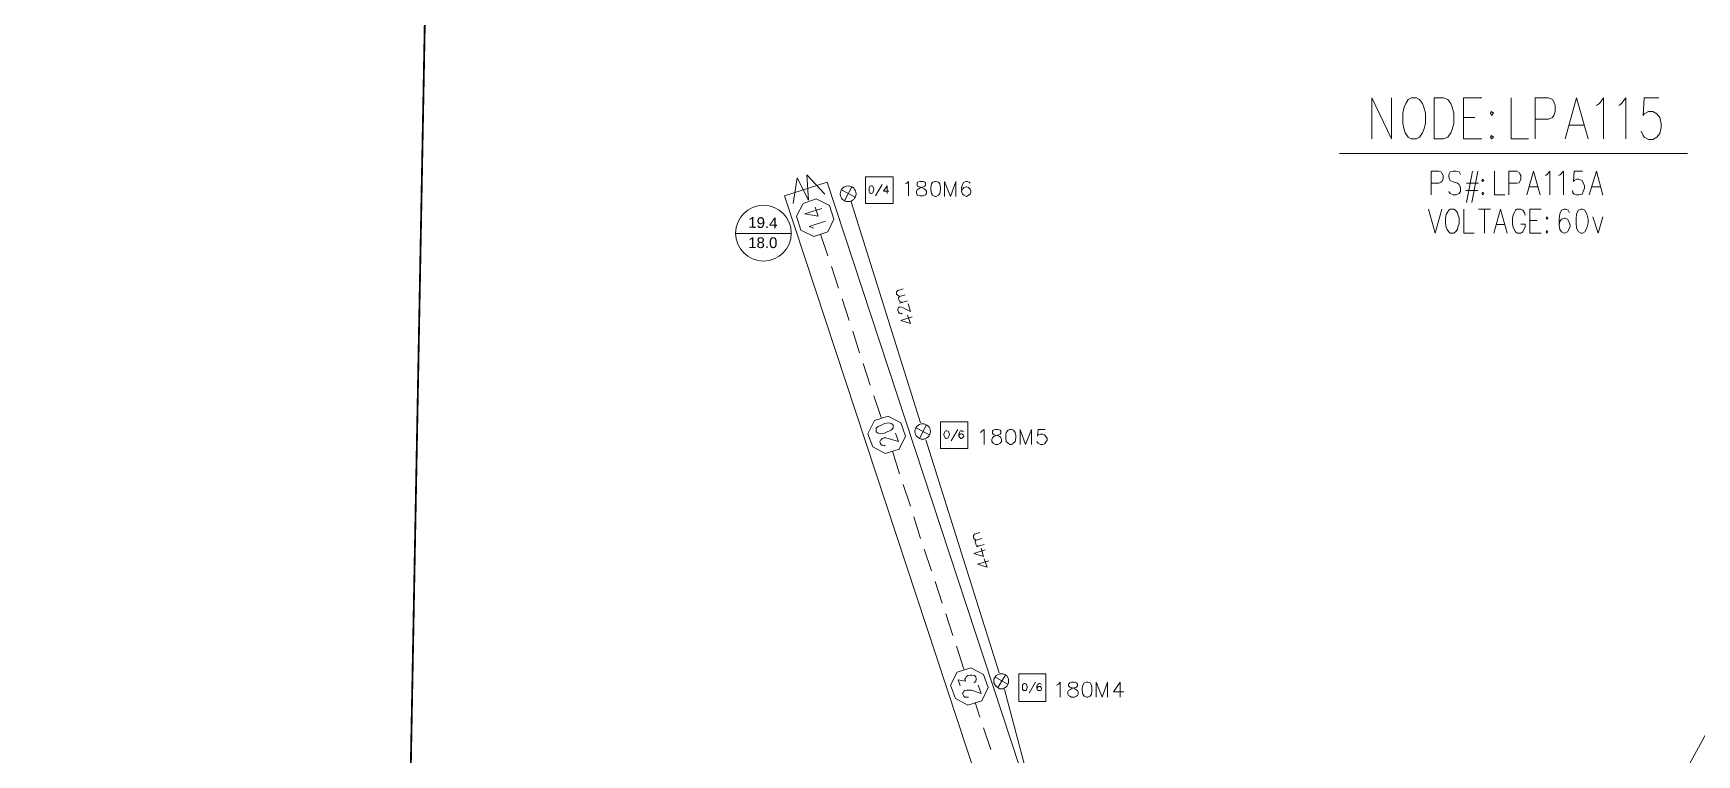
# Model space of a CAD drawing. Header units: millimetres. Extents: x 407 to 980, y 41 to 939.
# Drawn here: x 419.5 to 694.1, y 483.9 to 603 of the extents above; entities that cross this region are included whole.
import ezdxf

# ---------------------------------------------------------------- set-up
doc = ezdxf.new("R2010")
doc.units = ezdxf.units.MM
for name, color, linetype in [('PDF_Level 21', 1, 'Continuous'), ('PDF_Level 22', 1, 'Continuous'), ('PDF_SKY-Lipa$0$POLE NUMBER', 5, 'Continuous'), ('PDF_SKY-Lipa$0$RICKLEE_HOUSECOUNT', 3, 'Continuous'), ('PDF_Text', 7, 'Continuous')]:
    doc.layers.add(name, color=color, linetype=linetype)
for name, color, linetype, true_color in [('PDF_RICKLEE_COAXCABLE', 32, 'Continuous', 0xdd6e00), ('PDF_RICKLEE_ENDOFTAPOFFBLOCK', 132, 'Continuous', 0x00dddd), ('PDF_RICKLEE_NODEBOUNDARY', 92, 'Continuous', 0x00b800), ('PDF_RICKLEE_NODEDETAILS', 92, 'Continuous', 0x00b800), ('PDF_SKY-Lipa$0$RICKLEE_POLEPED', 8, 'Continuous', 0x767676), ('PDF_SKY-Lipa$0$RICKLEE_ROAD', 251, 'Continuous', 0x636466), ('PDF_SKY-Lipa$0$RICKLEE_STRAND', 8, 'Continuous', 0x767676), ('PDF_SKY-Lipa$0$RICKLEE_STRANDDISTANCE', 8, 'Continuous', 0x767676)]:
    doc.layers.add(name, color=color, linetype=linetype, true_color=true_color)
doc.styles.add('PDF ArialMT', font='arial.ttf')

msp = doc.modelspace()

# ---------------------------------------------------------------- linework, layer by layer
at = {"layer": 'PDF_Level 21', "lineweight": 9}
msp.add_lwpolyline([(544.87, 574.87), (545.56, 579.12), (547.44, 575.46), (547.14, 579.61), (550.11, 576.45)], dxfattribs=at)
at = {"layer": 'PDF_Level 22', "lineweight": 9}
for points in [[(548.72, 575.66), (546.55, 574.87), (545.46, 572.79), (546.15, 570.52), (548.33, 569.43), (550.6, 570.22), (551.59, 572.3), (550.9, 574.57)], [(560.59, 539.76), (558.32, 539.07), (557.23, 536.89), (558.02, 534.71), (560.1, 533.63), (562.37, 534.32), (563.46, 536.49), (562.67, 538.67)], [(558.61, 537.19), (558.91, 536.99), (559.31, 536.89), (560, 536.99), (560.39, 537.19), (561.09, 537.48), (561.38, 537.78), (561.38, 538.18), (561.38, 538.37), (561.09, 538.57), (560.69, 538.67), (560, 538.57), (559.6, 538.37), (558.91, 538.08), (558.61, 537.78), (558.61, 537.38)], [(574.24, 498.22), (571.97, 497.53), (570.88, 495.35), (571.67, 493.18), (573.75, 492.09), (576.02, 492.78), (577.11, 494.96), (576.32, 497.13)]]:
    msp.add_lwpolyline(points, close=True, dxfattribs=at)
for points in [[(549.61, 574.08), (546.84, 573.19), (549.02, 572.79), (548.53, 574.27)], [(548.23, 570.81), (548.03, 570.91), (547.54, 571.11), (550.21, 572)], [(560.1, 535.01), (560, 534.91), (559.7, 535.01), (559.5, 535.01), (559.31, 535.21), (559.21, 535.6), (559.31, 535.8), (559.4, 535.9), (559.6, 536.1), (559.9, 536.2), (560.2, 536.2), (560.59, 536.1), (562.27, 535.6), (561.78, 536.99)], [(572.46, 495.25), (572.16, 496.24), (573.35, 496.04), (573.25, 496.34), (573.35, 496.54), (573.45, 496.74), (573.75, 496.94), (574.04, 497.03), (574.44, 497.03), (574.83, 496.94), (575.03, 496.74), (575.13, 496.44), (575.03, 496.04), (575.03, 495.95), (574.73, 495.75)], [(573.84, 493.37), (573.65, 493.37), (573.35, 493.37), (573.25, 493.37), (573.05, 493.57), (572.86, 493.97), (572.95, 494.17), (573.05, 494.36), (573.25, 494.46), (573.55, 494.56), (573.84, 494.56), (574.34, 494.56), (575.92, 493.97), (575.43, 495.35)]]:
    msp.add_lwpolyline(points, dxfattribs=at)
at = {"layer": 'PDF_RICKLEE_COAXCABLE', "lineweight": 0}
for points in [[(550.6, 566.26), (549.42, 569.82)], [(552.38, 560.92), (551.2, 564.48)], [(554.16, 555.58), (552.98, 559.14)], [(555.84, 550.24), (554.76, 553.8)], [(557.62, 544.9), (556.44, 548.46)], [(559.4, 539.56), (558.22, 543.12)], [(562.47, 530.26), (561.28, 534.02)], [(564.25, 524.92), (563.06, 528.48)], [(565.93, 519.58), (564.84, 523.14)], [(567.71, 514.24), (566.53, 517.8)], [(569.49, 508.9), (568.31, 512.46)], [(571.27, 503.56), (570.09, 507.12)], [(573.05, 498.02), (571.87, 501.78)], [(575.72, 490.11), (574.93, 492.48)], [(577.5, 484.77), (576.32, 488.33)]]:
    msp.add_lwpolyline(points, dxfattribs=at)
at = {"layer": 'PDF_RICKLEE_ENDOFTAPOFFBLOCK', "lineweight": 0}
msp.add_lwpolyline([(535.37, 569.92), (544.57, 569.92)], dxfattribs=at)
msp.add_circle((539.99, 569.99), 4.6, dxfattribs=at)
at = {"layer": 'PDF_RICKLEE_NODEBOUNDARY', "lineweight": 0}
msp.add_lwpolyline([(419.61, 269.91, 0.305, 0.305, 0), (479.64, 368.51, 0.299, 0.299, 0), (484.29, 615.56, 0.271, 0.271, 0), (646.39, 926.25, 0.318, 0.318, 0), (969.34, 812.13, 0.31, 0.31, 0), (596.74, 46.2, 0, 0, 0)], format="xyseb", dxfattribs=at)
at = {"layer": 'PDF_RICKLEE_NODEDETAILS', "lineweight": 13}
for points in [[(643.67, 592.37), (643.67, 585.55), (640.4, 592.37), (640.4, 585.55), (640.4, 592.37), (643.67, 585.55)], [(646.93, 592.37), (646.44, 592.08), (646.04, 591.38), (645.74, 590.79), (645.55, 589.8), (645.55, 588.12), (645.74, 587.13), (645.94, 586.54), (646.44, 585.85), (646.93, 585.55), (647.82, 585.55), (648.31, 585.85), (648.81, 586.54), (649.01, 587.13), (649.3, 588.12), (649.3, 589.8), (649.01, 590.79), (648.81, 591.38), (648.31, 592.08), (647.82, 592.37)], [(646.93, 592.37), (646.44, 592.08), (646.04, 591.38), (645.74, 590.79), (645.55, 589.8), (645.55, 588.12), (645.74, 587.13), (645.94, 586.54), (646.44, 585.85), (646.93, 585.55), (647.82, 585.55), (648.31, 585.85), (648.81, 586.54), (649.01, 587.13), (649.3, 588.12), (649.3, 589.8), (649.01, 590.79), (648.81, 591.38), (648.31, 592.08), (647.82, 592.37)], [(650.69, 585.55), (650.69, 592.37), (652.27, 592.37), (652.96, 592.08), (653.46, 591.38), (653.66, 590.79), (653.95, 589.8), (653.95, 588.12), (653.66, 587.13), (653.46, 586.54), (652.96, 585.85), (652.27, 585.55)], [(650.69, 585.55), (650.69, 592.37), (652.27, 592.37), (652.96, 592.08), (653.46, 591.38), (653.66, 590.79), (653.95, 589.8), (653.95, 588.12), (653.66, 587.13), (653.46, 586.54), (652.96, 585.85), (652.27, 585.55)], [(658.6, 585.55), (655.53, 585.55), (655.53, 592.37), (658.6, 592.37), (655.53, 592.37), (655.53, 585.55)], [(666.31, 585.55), (663.45, 585.55), (663.45, 592.37), (663.45, 585.55)], [(667.4, 588.81), (669.58, 588.81), (670.27, 589.11), (670.47, 589.41), (670.67, 590.1), (670.67, 591.09), (670.47, 591.68), (670.27, 592.08), (669.58, 592.37), (667.4, 592.37), (667.4, 585.55), (667.4, 592.37), (669.58, 592.37), (670.27, 592.08), (670.47, 591.68), (670.67, 591.09), (670.67, 590.1), (670.47, 589.41), (670.27, 589.11), (669.58, 588.81)], [(676.11, 585.55), (674.23, 592.37), (672.35, 585.55), (674.23, 592.37)], [(678.68, 585.55), (678.68, 592.37), (677.98, 591.38), (677.49, 591.09), (677.98, 591.38), (678.68, 592.37)], [(682.34, 585.55), (682.34, 592.37), (681.64, 591.38), (681.25, 591.09), (681.64, 591.38), (682.34, 592.37)], [(684.91, 586.83), (685.2, 586.14), (685.4, 585.85), (686.09, 585.45), (686.79, 585.45), (687.48, 585.85), (687.97, 586.44), (688.17, 587.43), (688.17, 588.12), (687.97, 589.11), (687.48, 589.7), (686.79, 590.1), (686.09, 590.1), (685.4, 589.7), (685.2, 589.41), (685.4, 592.37), (687.78, 592.37), (685.4, 592.37), (685.2, 589.41), (685.4, 589.7), (686.09, 590.1), (686.79, 590.1), (687.48, 589.7), (687.97, 589.11), (688.17, 588.12), (688.17, 587.43), (687.97, 586.44), (687.48, 585.85), (686.79, 585.45), (686.09, 585.45), (685.4, 585.85), (685.2, 586.14)], [(657.41, 589.11), (655.53, 589.11)], [(660.18, 590.1), (659.99, 589.8), (660.18, 589.41), (660.48, 589.8)], [(660.18, 590.1), (659.99, 589.8), (660.18, 589.41), (660.48, 589.8)], [(675.41, 587.82), (673.04, 587.82)], [(660.18, 586.14), (659.99, 585.85), (660.18, 585.55), (660.48, 585.85)], [(660.18, 586.14), (659.99, 585.85), (660.18, 585.55), (660.48, 585.85)], [(658.7, 578.92), (658.6, 578.72), (658.7, 578.53), (658.9, 578.72)], [(658.7, 576.75), (658.6, 576.55), (658.7, 576.35), (658.9, 576.55)], [(653.36, 573.98), (653.16, 573.78), (652.86, 573.38), (652.67, 573.09), (652.57, 572.49), (652.57, 571.6), (652.67, 571.01), (652.86, 570.61), (653.16, 570.22), (653.36, 570.02), (653.95, 570.02), (654.25, 570.22), (654.55, 570.61), (654.64, 571.01), (654.84, 571.6), (654.84, 572.49), (654.64, 573.09), (654.55, 573.38), (654.25, 573.78), (653.95, 573.98)], [(674.92, 573.98), (674.52, 573.78), (674.23, 573.19), (674.13, 572.3), (674.13, 571.7), (674.23, 570.81), (674.52, 570.22), (674.92, 570.02), (675.22, 570.02), (675.61, 570.22), (675.91, 570.81), (676.11, 571.7), (676.11, 572.3), (675.91, 573.19), (675.61, 573.78), (675.22, 573.98)], [(669.38, 572.69), (669.18, 572.49), (669.38, 572.3), (669.48, 572.49)], [(669.38, 570.42), (669.18, 570.22), (669.38, 570.02), (669.48, 570.22)]]:
    msp.add_lwpolyline(points, close=True, dxfattribs=at)
for points in [[(635.06, 583.17), (692.52, 583.17)], [(650.19, 576.35), (650.19, 580.21), (651.48, 580.21), (651.88, 580.11), (651.97, 579.91), (652.17, 579.52), (652.17, 578.92), (651.97, 578.53), (651.88, 578.43), (651.48, 578.23), (650.19, 578.23)], [(655.04, 579.71), (654.84, 580.11), (654.35, 580.21), (653.85, 580.21), (653.36, 580.11), (653.16, 579.71), (653.16, 579.32), (653.26, 578.92), (653.36, 578.72), (653.66, 578.53), (654.55, 578.23), (654.84, 578.03), (654.94, 577.83), (655.04, 577.44), (655.04, 576.85), (654.84, 576.55), (654.35, 576.35), (653.85, 576.35), (653.36, 576.55), (653.16, 576.85)], [(657.02, 580.21), (656.03, 575.07)], [(657.91, 580.21), (656.92, 575.07)], [(660.68, 580.21), (660.68, 576.35), (662.36, 576.35)], [(663.05, 576.35), (663.05, 580.21), (664.34, 580.21), (664.73, 580.01), (664.83, 579.81), (665.03, 579.52), (665.03, 578.92), (664.83, 578.53), (664.73, 578.33), (664.34, 578.23), (663.05, 578.23)], [(666.02, 576.35), (667.11, 580.21), (668.19, 576.35)], [(669.08, 579.52), (669.38, 579.71), (669.78, 580.21), (669.78, 576.35)], [(671.26, 579.52), (671.56, 579.71), (672.05, 580.21), (672.05, 576.35)], [(675.22, 580.21), (673.83, 580.21), (673.73, 578.53), (673.83, 578.72), (674.23, 578.92), (674.62, 578.92), (675.12, 578.72), (675.31, 578.33), (675.51, 577.83), (675.51, 577.44), (675.31, 576.85), (675.12, 576.45), (674.62, 576.35), (674.23, 576.35), (673.83, 576.45), (673.63, 576.65), (673.53, 577.04)], [(676.3, 576.35), (677.49, 580.21), (678.58, 576.25)], [(655.93, 577.04), (657.91, 577.04)], [(656.03, 578.23), (658.01, 578.23)], [(666.41, 577.64), (667.8, 577.64)], [(676.8, 577.64), (678.18, 577.64)], [(649.8, 573.98), (650.89, 570.02), (651.97, 573.98)], [(655.63, 573.98), (655.63, 570.02), (657.31, 570.02)], [(658.01, 573.98), (659.99, 573.98)], [(659, 573.98), (659, 570.02)], [(660.58, 570.02), (661.67, 573.98), (662.75, 570.02)], [(665.72, 572.99), (665.62, 573.38), (665.33, 573.78), (665.03, 573.98), (664.44, 573.98), (664.14, 573.78), (663.94, 573.38), (663.74, 572.99), (663.64, 572.49), (663.64, 571.5), (663.74, 571.01), (663.94, 570.61), (664.14, 570.22), (664.44, 570.02), (665.03, 570.02), (665.33, 570.22), (665.52, 570.61), (665.72, 571.01), (665.72, 571.5), (665.03, 571.5)], [(668.39, 570.02), (666.51, 570.02), (666.51, 573.98), (668.39, 573.98)], [(673.04, 573.38), (672.84, 573.78), (672.45, 573.98), (672.15, 573.98), (671.75, 573.78), (671.46, 573.19), (671.36, 572.3), (671.36, 571.31), (671.46, 570.61), (671.75, 570.22), (672.15, 570.02), (672.25, 570.02), (672.74, 570.22), (672.94, 570.61), (673.14, 571.11), (673.14, 571.31), (672.94, 571.9), (672.74, 572.3), (672.25, 572.49), (672.15, 572.49), (671.75, 572.3), (671.46, 571.9), (671.36, 571.31)], [(660.97, 571.41), (662.36, 571.41)], [(666.51, 572.1), (667.7, 572.1)], [(676.9, 572.69), (677.79, 570.02), (678.58, 572.69)]]:
    msp.add_lwpolyline(points, dxfattribs=at)
at = {"layer": 'PDF_SKY-Lipa$0$POLE NUMBER', "lineweight": 13}
for points in [[(563.36, 578.13), (563.66, 578.23), (563.95, 578.53), (563.95, 576.15)], [(569.89, 576.05), (569.89, 578.53), (570.88, 576.05), (571.77, 578.53), (571.77, 576.05)], [(574.14, 578.23), (573.94, 578.43), (573.65, 578.53), (573.45, 578.53), (573.05, 578.43), (572.86, 578.03), (572.66, 577.54), (572.66, 576.94), (572.86, 576.45), (573.05, 576.25), (573.45, 576.05), (573.55, 576.05), (573.84, 576.25), (574.14, 576.45), (574.24, 576.75), (574.24, 576.94), (574.14, 577.24), (573.84, 577.54), (573.55, 577.64), (573.45, 577.64), (573.05, 577.54), (572.86, 577.24), (572.66, 576.94)], [(575.82, 537.09), (576.02, 537.29), (576.42, 537.58), (576.42, 535.11)], [(582.35, 535.11), (582.35, 537.58), (583.24, 535.11), (584.23, 537.58), (584.23, 535.11)], [(586.5, 537.58), (585.32, 537.58), (585.22, 536.49), (585.32, 536.69), (585.71, 536.79), (586.11, 536.79), (586.4, 536.69), (586.6, 536.4), (586.8, 536.1), (586.8, 535.8), (586.6, 535.51), (586.4, 535.21), (586.11, 535.11), (585.71, 535.11), (585.32, 535.31), (585.22, 535.41), (585.12, 535.6)], [(588.38, 495.35), (588.68, 495.55), (588.98, 495.85), (588.98, 493.37)], [(594.91, 493.37), (594.91, 495.85), (595.9, 493.37), (596.79, 495.85), (596.79, 493.37)], [(598.87, 493.37), (598.87, 495.85), (597.78, 494.26), (599.46, 494.26)]]:
    msp.add_lwpolyline(points, dxfattribs=at)
for points in [[(565.83, 578.53), (565.44, 578.43), (565.34, 578.23), (565.34, 577.93), (565.44, 577.74), (565.73, 577.64), (566.13, 577.54), (566.53, 577.34), (566.72, 577.14), (566.92, 576.94), (566.92, 576.55), (566.72, 576.35), (566.62, 576.25), (566.33, 576.15), (565.83, 576.15), (565.44, 576.25), (565.34, 576.35), (565.24, 576.55), (565.24, 576.94), (565.34, 577.14), (565.64, 577.34), (565.93, 577.54), (566.43, 577.64), (566.62, 577.74), (566.72, 577.93), (566.72, 578.23), (566.62, 578.43), (566.33, 578.53)], [(568.31, 578.53), (567.91, 578.43), (567.71, 578.13), (567.61, 577.54), (567.61, 577.14), (567.71, 576.55), (567.91, 576.25), (568.31, 576.05), (568.5, 576.05), (568.9, 576.25), (569.1, 576.55), (569.2, 577.14), (569.2, 577.54), (569.1, 578.13), (568.9, 578.43), (568.5, 578.53)], [(578.29, 537.58), (577.9, 537.48), (577.8, 537.29), (577.8, 536.99), (577.9, 536.79), (578.1, 536.69), (578.59, 536.59), (578.99, 536.4), (579.18, 536.2), (579.28, 536), (579.28, 535.6), (579.18, 535.41), (579.09, 535.31), (578.69, 535.11), (578.29, 535.11), (577.9, 535.31), (577.8, 535.41), (577.7, 535.6), (577.7, 536), (577.8, 536.2), (578, 536.4), (578.39, 536.59), (578.79, 536.69), (579.09, 536.79), (579.18, 536.99), (579.18, 537.29), (579.09, 537.48), (578.69, 537.58)], [(580.67, 537.58), (580.37, 537.48), (580.07, 537.09), (579.98, 536.59), (579.98, 536.2), (580.07, 535.6), (580.37, 535.31), (580.67, 535.11), (580.96, 535.11), (581.26, 535.31), (581.56, 535.6), (581.66, 536.2), (581.66, 536.59), (581.56, 537.09), (581.26, 537.48), (580.96, 537.58)], [(590.85, 495.85), (590.56, 495.75), (590.36, 495.55), (590.36, 495.25), (590.56, 495.06), (590.76, 494.96), (591.25, 494.86), (591.55, 494.66), (591.84, 494.46), (591.94, 494.26), (591.94, 493.87), (591.84, 493.67), (591.65, 493.57), (591.35, 493.37), (590.85, 493.37), (590.56, 493.57), (590.36, 493.67), (590.26, 493.87), (590.26, 494.26), (590.36, 494.46), (590.66, 494.66), (590.95, 494.86), (591.45, 494.96), (591.65, 495.06), (591.84, 495.25), (591.84, 495.55), (591.65, 495.75), (591.35, 495.85)], [(593.33, 495.85), (592.93, 495.75), (592.73, 495.35), (592.63, 494.86), (592.63, 494.46), (592.73, 493.87), (592.93, 493.57), (593.33, 493.37), (593.53, 493.37), (593.92, 493.57), (594.12, 493.87), (594.22, 494.46), (594.22, 494.86), (594.12, 495.35), (593.92, 495.75), (593.53, 495.85)]]:
    msp.add_lwpolyline(points, close=True, dxfattribs=at)
at = {"layer": 'PDF_SKY-Lipa$0$RICKLEE_HOUSECOUNT', "lineweight": 0}
for points in [[(561.38, 579.32), (561.38, 574.87), (556.83, 574.87), (556.83, 579.32)], [(557.72, 577.83), (557.53, 577.74), (557.43, 577.54), (557.43, 577.24), (557.43, 577.14), (557.43, 576.85), (557.53, 576.65), (557.72, 576.55), (557.82, 576.55), (558.02, 576.65), (558.12, 576.85), (558.22, 577.14), (558.22, 577.24), (558.12, 577.54), (558.02, 577.74), (557.82, 577.83)], [(573.75, 538.87), (573.75, 534.42), (569.2, 534.42), (569.2, 538.87)], [(570.18, 537.38), (569.99, 537.29), (569.89, 537.09), (569.79, 536.79), (569.79, 536.69), (569.89, 536.4), (569.99, 536.2), (570.18, 536.1), (570.28, 536.1), (570.48, 536.2), (570.58, 536.4), (570.68, 536.69), (570.68, 536.79), (570.58, 537.09), (570.48, 537.29), (570.28, 537.38)], [(586.6, 497.23), (586.6, 492.68), (582.15, 492.68), (582.15, 497.23)], [(583.04, 495.65), (582.94, 495.55), (582.75, 495.45), (582.75, 495.15), (582.75, 494.96), (582.75, 494.66), (582.94, 494.46), (583.04, 494.46), (583.14, 494.46), (583.34, 494.46), (583.44, 494.66), (583.54, 494.96), (583.54, 495.15), (583.44, 495.45), (583.34, 495.55), (583.14, 495.65)]]:
    msp.add_lwpolyline(points, close=True, dxfattribs=at)
for points in [[(559.6, 578.03), (558.51, 576.15)], [(560.39, 576.55), (560.39, 577.83), (559.8, 576.94), (560.69, 576.94)], [(572.06, 537.58), (570.98, 535.7)], [(572.95, 537.19), (572.86, 537.29), (572.76, 537.38), (572.56, 537.38), (572.46, 537.29), (572.36, 537.09), (572.26, 536.79), (572.26, 536.49), (572.36, 536.3), (572.46, 536.2), (572.56, 536.1), (572.66, 536.1), (572.86, 536.2), (572.95, 536.3), (573.05, 536.49), (572.95, 536.69), (572.86, 536.79), (572.66, 536.89), (572.56, 536.89), (572.46, 536.79), (572.36, 536.69), (572.26, 536.49)], [(584.92, 495.85), (583.83, 494.07)], [(585.81, 495.45), (585.81, 495.55), (585.61, 495.65), (585.51, 495.65), (585.32, 495.55), (585.22, 495.45), (585.12, 495.15), (585.12, 494.86), (585.22, 494.56), (585.32, 494.46), (585.51, 494.46), (585.71, 494.46), (585.81, 494.56), (585.91, 494.76), (585.91, 494.86), (585.81, 494.96), (585.71, 495.15), (585.51, 495.15), (585.32, 495.15), (585.22, 494.96), (585.12, 494.86)]]:
    msp.add_lwpolyline(points, dxfattribs=at)
at = {"layer": 'PDF_SKY-Lipa$0$RICKLEE_POLEPED', "lineweight": 0}
for points in [[(555.15, 575.96), (552.88, 577.14)], [(554.56, 577.64), (553.37, 575.36)], [(566.92, 538.37), (565.73, 536.1)], [(567.42, 536.69), (565.14, 537.88)], [(579.98, 497.13), (578.69, 494.96)], [(580.37, 495.45), (578.2, 496.74)]]:
    msp.add_lwpolyline(points, dxfattribs=at)
msp.add_lwpolyline([(578.99, 497.23), (578.39, 496.94), (578, 496.34), (578, 495.75), (578.39, 495.15), (578.99, 494.76), (579.58, 494.76), (580.17, 495.15), (580.47, 495.75), (580.47, 496.34), (580.17, 496.94), (579.58, 497.23)], close=True, dxfattribs=at)
for centre, radius in [((553.97, 576.5), 1.3), ((566.27, 537.25), 1.27)]:
    msp.add_circle(centre, radius, dxfattribs=at)
at = {"layer": 'PDF_SKY-Lipa$0$RICKLEE_ROAD', "lineweight": 0}
for points in [[(681.54, 461.73), (703.8, 502.28), (840.87, 939.11)], [(586.6, 468.75), (550.5, 578.43), (543.48, 576.15), (582.05, 459.16)]]:
    msp.add_lwpolyline(points, dxfattribs=at)
at = {"layer": 'PDF_SKY-Lipa$0$RICKLEE_STRAND', "lineweight": 0}
for points in [[(565.93, 538.67), (554.46, 575.16)], [(578.89, 497.43), (566.82, 535.9)], [(589.37, 458.56), (579.78, 494.66)]]:
    msp.add_lwpolyline(points, dxfattribs=at)
at = {"layer": 'PDF_SKY-Lipa$0$RICKLEE_STRANDDISTANCE', "lineweight": 0}
for points in [[(562.47, 559.54), (562.17, 559.74), (561.98, 559.93), (561.98, 560.13), (561.98, 560.33), (562.17, 560.53), (563.06, 560.82)], [(562.87, 556.77), (562.77, 556.67), (562.57, 556.77), (562.37, 556.77), (562.27, 556.97), (562.17, 557.26), (562.17, 557.46), (562.27, 557.66), (562.37, 557.76), (562.57, 557.86), (562.77, 557.76), (563.06, 557.66), (564.25, 557.07), (563.86, 558.35)], [(562.87, 558.55), (562.47, 558.75), (562.37, 558.94), (562.27, 559.14), (562.27, 559.34), (562.47, 559.54), (563.36, 559.83)], [(563.76, 558.85), (562.47, 558.45)], [(564.55, 556.18), (562.67, 555.58), (564.25, 555.09), (563.76, 556.47)], [(575.13, 519.29), (574.83, 519.48), (574.64, 519.68), (574.64, 519.88), (574.64, 520.08), (574.83, 520.28), (575.72, 520.57)], [(575.53, 518.3), (575.13, 518.49), (575.03, 518.69), (574.93, 518.99), (574.93, 519.19), (575.13, 519.29), (576.02, 519.58)], [(576.61, 517.7), (574.73, 517.11), (576.32, 516.62), (575.92, 518)], [(576.42, 518.59), (575.13, 518.2)], [(577.21, 515.92), (575.33, 515.33), (576.91, 514.84), (576.42, 516.22)]]:
    msp.add_lwpolyline(points, dxfattribs=at)

# ---------------------------------------------------------------- texts
at = {"layer": 'PDF_Text', "color": 132, "true_color": 0x00dddd, "insert": (537.49, 571.77), "char_height": 1.773, "attachment_point": 4, "rotation": 358.8079, "style": 'PDF ArialMT'}
msp.add_mtext('19.4', dxfattribs=at)
at = {"layer": 'PDF_Text', "color": 132, "true_color": 0x00dddd, "insert": (537.47, 568.41), "char_height": 1.773, "attachment_point": 4, "style": 'PDF ArialMT'}
msp.add_mtext('18.0', dxfattribs=at)

doc.saveas('drawing.dxf')
